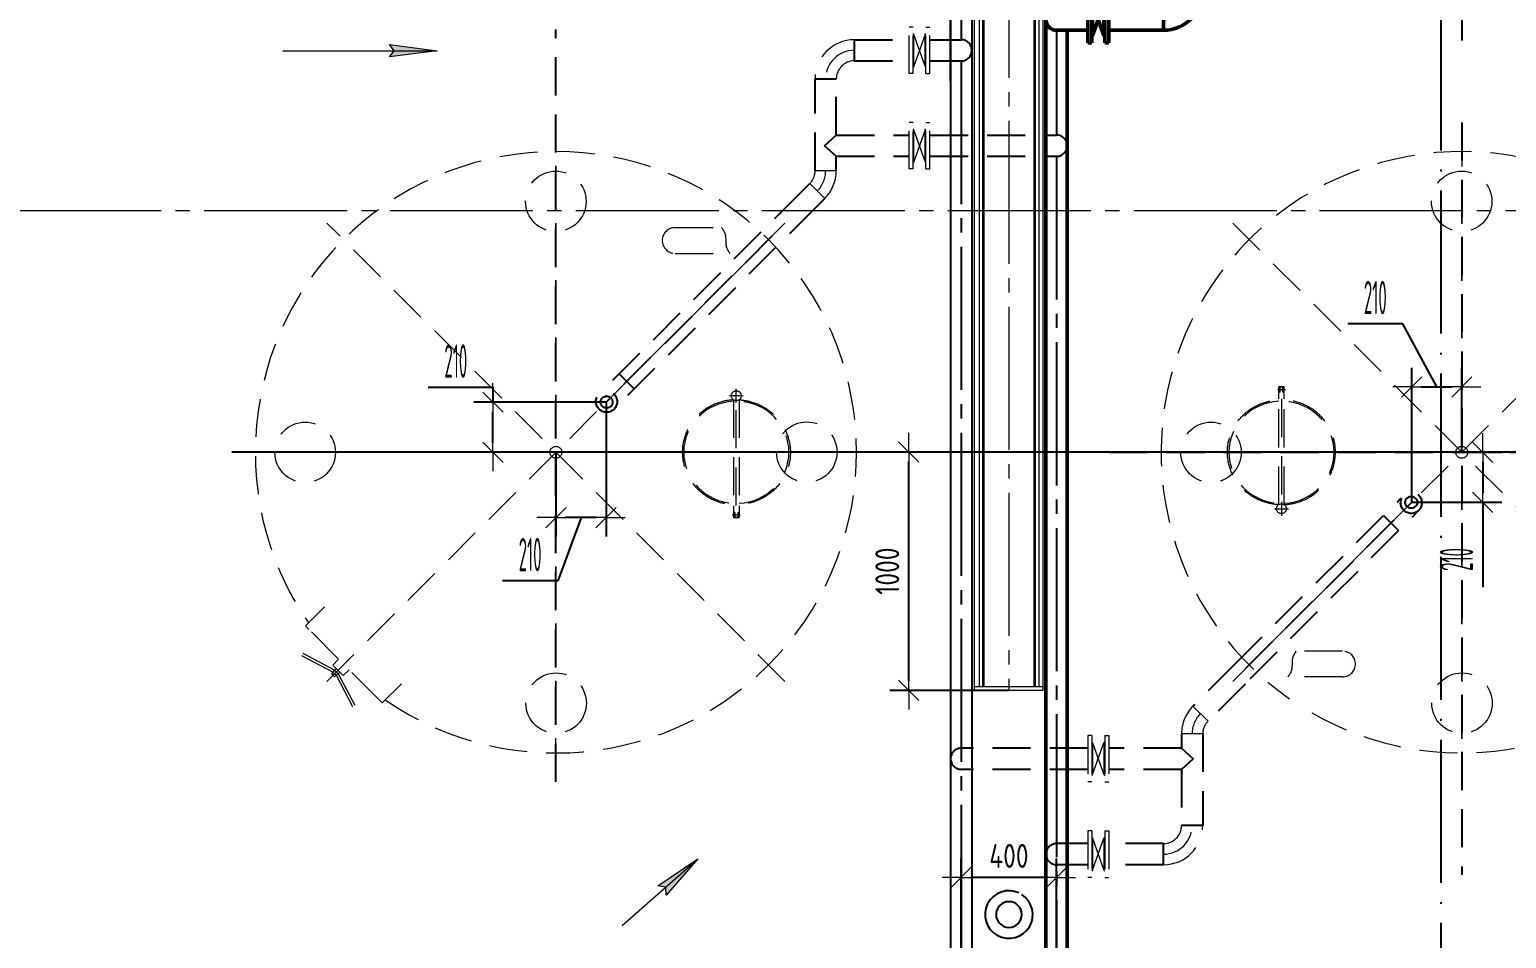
# Model space of a CAD drawing. Header units: millimetres. Extents: x -1731 to 4659, y 0 to 4165.
# Drawn here: x 263.1 to 418, y 238.2 to 333.5 of the extents above; entities that cross this region are included whole.
import ezdxf

# ---------------------------------------------------------------- set-up
doc = ezdxf.new("R2010")
doc.units = ezdxf.units.MM
for name, pattern in [('K5LT32768', [508, 317.5, -63.5, 63.5, -63.5]), ('K5LT32770', [19.2, 15, -2, 0.2, -2]), ('K5LT32776', [0]), ('K5LT32780', [0]), ('K5LT32815', [0]), ('K5LT_AXLED', [19.5, 15, -1.5, 1.5, -1.5]), ('K5LT_DASHED', [6, 4, -2]), ('K5LT_REINFORCED', [0]), ('K5LT_THIN', [0]), ('K5LT_THIN_INCLUDED_TO_HATCHING', [0])]:
    doc.linetypes.add(name, pattern=pattern)
doc.layers.add('Системный слой', color=7, linetype='Continuous')
doc.styles.add('KDIMTEXTSTYLE', font='GOST_AU.SHX', dxfattribs={"width": 0.96, "oblique": 15, "height": 5})
doc.dimstyles.new('KDIMSTYLE (0.03)', dxfattribs={"dimtxt": 5, "dimasz": 1, "dimexe": 2, "dimexo": 0, "dimgap": 1, "dimtad": 1, "dimlfac": 40, "dimtxsty": 'KDIMTEXTSTYLE', "dimsah": 1, "dimcen": 0, "dimdle": 1, "dimadec": 0, "dimazin": 0, "dimtfac": 0.667, "dimtmove": 0, "dimatfit": 3, "dimfxl": 1, "dimtvp": 1, "dimtolj": 1, "dimtzin": 0, "dimarcsym": 0})

# ---------------------------------------------------------------- blocks, each defined once
blk = doc.blocks.new('U230')
at = {"layer": 'Системный слой', "color": 7, "linetype": 'K5LT32815', "lineweight": 5}
for p, q in [((430.26, 283.3), (430.26, 362.52)), ((430.74, 362.52), (430.74, 283.72)), ((431.11, 362.52), (431.11, 283.72)), ((431.24, 362.52), (431.24, 283.72)), ((436.49, 362.52), (436.49, 283.72)), ((436.61, 362.52), (436.61, 283.72)), ((436.99, 362.52), (436.99, 283.72)), ((437.46, 283.3), (437.46, 362.52))]:
    blk.add_line(p, q, dxfattribs=at)
at = {"layer": 'Системный слой', "color": 30, "linetype": 'K5LT_AXLED', "lineweight": 13, "true_color": 0xff8000}
blk.add_line((433.86, 362.52), (433.86, 283.3), dxfattribs=at)
at = {"layer": 'Системный слой', "color": 7, "linetype": 'K5LT_THIN', "lineweight": 13}
blk.add_line((430.26, 283.72), (437.46, 283.72), dxfattribs=at)
at = {"layer": 'Системный слой', "color": 7, "linetype": 'K5LT_THIN_INCLUDED_TO_HATCHING', "lineweight": 13}
blk.add_line((437.46, 283.3), (430.26, 283.3), dxfattribs=at)
blk = doc.blocks.new('U229')
at = {"layer": 'Системный слой'}
blk.add_blockref('U230', (0, 0), dxfattribs=at)
blk = doc.blocks.new('U268')
at = {"layer": 'Системный слой', "color": 7, "linetype": 'K5LT_DASHED', "lineweight": 13}
blk.add_circle((507.67, 308.29), 3.17, dxfattribs=at)
blk = doc.blocks.new('U269')
at = {"layer": 'Системный слой', "color": 7, "linetype": 'K5LT_DASHED', "lineweight": 13}
blk.add_circle((481.35, 334.58), 3.17, dxfattribs=at)
blk = doc.blocks.new('U270')
at = {"layer": 'Системный слой', "color": 7, "linetype": 'K5LT_DASHED', "lineweight": 13}
blk.add_circle((455.06, 308.26), 3.17, dxfattribs=at)
blk = doc.blocks.new('U271')
at = {"layer": 'Системный слой', "color": 7, "linetype": 'K5LT_DASHED', "lineweight": 13}
blk.add_circle((481.38, 281.97), 3.17, dxfattribs=at)
blk = doc.blocks.new('U267')
at = {"layer": 'Системный слой'}
for name in ['U269', 'U270', 'U268', 'U271']:
    blk.add_blockref(name, (0, 0), dxfattribs=at)
blk = doc.blocks.new('U266')
at = {"layer": 'Системный слой', "color": 7, "linetype": 'K5LT_DASHED', "lineweight": 13}
for p, q in [((481.36, 342.24), (481.36, 274.31)), ((504.2, 331.51), (502.47, 334.79)), ((504.43, 331.66), (502.72, 334.92)), ((497.56, 332.55), (499.58, 334.56)), ((499.58, 334.56), (499.95, 334.19)), ((499.95, 334.19), (507.28, 326.86)), ((505.38, 332.29), (457.35, 284.25)), ((457.35, 332.29), (505.38, 284.25)), ((503.06, 331.07), (503.68, 331.69)), ((504.78, 330.59), (503.68, 331.69)), ((504.02, 331.34), (504.2, 331.51)), ((504.2, 331.51), (504.43, 331.66)), ((504.6, 331.11), (504.2, 331.51)), ((504.43, 331.66), (504.6, 331.83)), ((504.43, 331.66), (504.75, 331.34)), ((504.92, 331.51), (504.6, 331.83)), ((504.75, 331.34), (504.92, 331.51)), ((503.97, 331.39), (504.23, 331.14)), ((504.16, 329.97), (504.78, 330.59)), ((504.48, 330.88), (504.23, 331.14)), ((504.43, 330.93), (504.6, 331.11)), ((504.6, 331.11), (504.75, 331.34)), ((504.6, 331.11), (507.88, 329.38)), ((504.75, 331.34), (508.01, 329.63)), ((507.65, 326.49), (507.28, 326.86)), ((505.64, 324.47), (507.65, 326.49)), ((462.88, 314.83), (462.05, 314.83)), ((462.74, 315.13), (462.16, 315.13)), ((462.16, 313.88), (462.16, 315.13)), ((462.2, 314.58), (462.2, 315.09)), ((462.2, 315.09), (462.3, 315.09)), ((462.3, 314.58), (462.2, 314.58)), ((462.3, 314.58), (462.3, 315.09)), ((462.55, 315.09), (462.35, 315.09)), ((462.59, 314.58), (462.59, 315.09)), ((462.7, 315.09), (462.59, 315.09)), ((462.59, 314.58), (462.7, 314.58)), ((462.7, 314.58), (462.7, 315.09)), ((462.74, 313.88), (462.74, 315.13)), ((462.16, 302.78), (462.16, 313.88)), ((462.45, 313.86), (462.45, 302.69)), ((462.74, 302.78), (462.74, 313.88)), ((444.15, 308.27), (515.33, 308.27)), ((461.72, 302.35), (463.18, 302.35)), ((462.45, 303.08), (462.45, 301.62))]:
    blk.add_line(p, q, dxfattribs=at)
for centre, radius in [((481.36, 308.27), 0.625), ((462.45, 302.35), 0.516)]:
    blk.add_circle(centre, radius, dxfattribs=at)
for start, end in [(55.4285, 235.067), (240.096, 34.5715)]:
    blk.add_arc((481.36, 308.27), 31.53, start, end, dxfattribs=at)
for start_param, end_param in [(1.623142, 4.660044), (4.764734, 7.801636)]:
    blk.add_ellipse((462.45, 308.27), major_axis=(5.52, 0), ratio=0.970017, start_param=start_param, end_param=end_param, dxfattribs=at)
for points in [[(462.15, 302.78), (461.78, 302.8), (461.41, 302.86), (460.44, 303.1), (459.85, 303.35), (458.8, 304.02), (458.33, 304.45), (457.56, 305.42), (457.26, 305.98), (456.87, 307.14), (456.77, 307.76), (456.79, 308.99), (456.91, 309.6), (457.35, 310.75), (457.67, 311.29), (458.47, 312.24), (458.95, 312.65), (460.03, 313.29), (460.63, 313.52), (461.54, 313.71), (461.85, 313.75), (462.15, 313.77)], [(462.74, 302.78), (463.12, 302.8), (463.49, 302.86), (464.46, 303.1), (465.05, 303.35), (466.1, 304.02), (466.57, 304.45), (467.34, 305.42), (467.63, 305.98), (468.03, 307.14), (468.12, 307.76), (468.1, 308.99), (467.98, 309.6), (467.55, 310.75), (467.23, 311.29), (466.43, 312.24), (465.94, 312.65), (464.86, 313.29), (464.27, 313.52), (463.35, 313.71), (463.05, 313.75), (462.74, 313.77)]]:
    blk.add_open_spline(points, degree=3, knots=[0, 0, 0, 0, 0.0650277, 0.0650277, 0.1752287, 0.1752287, 0.2854298, 0.2854298, 0.3956308, 0.3956308, 0.5058319, 0.5058319, 0.6160329, 0.6160329, 0.726234, 0.726234, 0.836435, 0.836435, 0.9466361, 0.9466361, 1, 1, 1, 1], dxfattribs=at)
at = {"layer": 'Системный слой'}
blk.add_blockref('U267', (0, 0), dxfattribs=at)
blk = doc.blocks.new('U265')
at = {"layer": 'Системный слой', "color": 7, "linetype": 'K5LT_DASHED', "lineweight": 13}
for p, q in [((481.36, 278.27), (481.36, 338.27)), ((511.36, 308.27), (451.36, 308.27))]:
    blk.add_line(p, q, dxfattribs=at)
at = {"layer": 'Системный слой'}
blk.add_blockref('U266', (0, 0), dxfattribs=at)
blk = doc.blocks.new('U272')
at = {"layer": 'Системный слой', "color": 7, "linetype": 'K5LT_DASHED', "lineweight": 13}
for p, q in [((454.75, 280.08), (453.17, 281.66)), ((454.19, 278.75), (451.97, 278.75))]:
    blk.add_line(p, q, dxfattribs=at)
for radius in [4.11, 3, 1.89]:
    blk.add_arc((456.08, 278.75), radius, 135, 180, dxfattribs=at)
blk = doc.blocks.new('U273')
at = {"layer": 'Системный слой', "color": 7, "linetype": 'K5LT_DASHED', "lineweight": 13}
for p, q in [((442.57, 268.57), (442.15, 268.57)), ((442.15, 268.57), (442.15, 263.7)), ((442.15, 268.4), (442.15, 267.85)), ((442.57, 268.57), (442.57, 263.7)), ((443.91, 268.57), (443.91, 263.7)), ((443.91, 268.57), (444.33, 268.57)), ((444.33, 268.57), (444.33, 263.7)), ((444.33, 268.4), (444.33, 267.85)), ((442.65, 267.8), (442.57, 267.91)), ((442.65, 267.8), (443.83, 264.47)), ((442.65, 264.47), (443.83, 267.8)), ((442.65, 267.8), (442.65, 264.47)), ((443.83, 267.8), (443.91, 267.91)), ((443.83, 267.8), (443.83, 264.47)), ((442.57, 263.7), (442.15, 263.7)), ((442.65, 264.47), (442.57, 264.36)), ((443.83, 264.47), (443.91, 264.36)), ((443.91, 263.7), (444.33, 263.7))]:
    blk.add_line(p, q, dxfattribs=at)
blk = doc.blocks.new('U274')
at = {"layer": 'Системный слой', "color": 7, "linetype": 'K5LT_DASHED', "lineweight": 13}
for p, q in [((451.97, 269.13), (454.19, 269.13)), ((450.08, 267.25), (450.08, 265.02))]:
    blk.add_line(p, q, dxfattribs=at)
for radius in [3, 4.11, 1.89]:
    blk.add_arc((450.08, 269.13), radius, 270, 0, dxfattribs=at)
blk = doc.blocks.new('U275')
at = {"layer": 'Системный слой', "color": 7, "linetype": 'K5LT_DASHED', "lineweight": 13}
for p, q in [((442.57, 278.57), (442.15, 278.57)), ((442.15, 278.57), (442.15, 273.7)), ((442.15, 278.4), (442.15, 277.85)), ((442.57, 278.57), (442.57, 273.7)), ((442.65, 277.8), (442.57, 277.91)), ((442.65, 277.8), (443.83, 274.47)), ((442.65, 274.47), (443.83, 277.8)), ((442.65, 277.8), (442.65, 274.47)), ((443.83, 277.8), (443.91, 277.91)), ((443.83, 277.8), (443.83, 274.47)), ((443.91, 278.57), (443.91, 273.7)), ((443.91, 278.57), (444.33, 278.57)), ((444.33, 278.57), (444.33, 273.7)), ((444.33, 278.4), (444.33, 277.85)), ((442.65, 274.47), (442.57, 274.36)), ((443.83, 274.47), (443.91, 274.36)), ((442.57, 273.7), (442.15, 273.7)), ((443.91, 273.7), (444.33, 273.7))]:
    blk.add_line(p, q, dxfattribs=at)
blk = doc.blocks.new('U279')
at = {"layer": 'Системный слой', "color": 7, "linetype": 'K5LT_DASHED', "lineweight": 13}
blk.add_circle((360.06, 308.26), 3.17, dxfattribs=at)
blk = doc.blocks.new('U280')
at = {"layer": 'Системный слой', "color": 7, "linetype": 'K5LT_DASHED', "lineweight": 13}
blk.add_circle((386.38, 281.97), 3.17, dxfattribs=at)
blk = doc.blocks.new('U281')
at = {"layer": 'Системный слой', "color": 7, "linetype": 'K5LT_DASHED', "lineweight": 13}
blk.add_circle((412.67, 308.29), 3.17, dxfattribs=at)
blk = doc.blocks.new('U282')
at = {"layer": 'Системный слой', "color": 7, "linetype": 'K5LT_DASHED', "lineweight": 13}
blk.add_circle((386.35, 334.58), 3.17, dxfattribs=at)
blk = doc.blocks.new('U278')
at = {"layer": 'Системный слой'}
for name in ['U282', 'U279', 'U281', 'U280']:
    blk.add_blockref(name, (0, 0), dxfattribs=at)
blk = doc.blocks.new('U277')
at = {"layer": 'Системный слой', "color": 7, "linetype": 'K5LT_DASHED', "lineweight": 13}
for p, q in [((386.36, 274.31), (386.36, 342.24)), ((362.35, 284.25), (410.38, 332.29)), ((410.38, 284.25), (362.35, 332.29)), ((405.28, 313.47), (405.28, 314.93)), ((406.01, 314.2), (404.55, 314.2)), ((404.99, 313.77), (404.99, 302.67)), ((405.28, 302.69), (405.28, 313.86)), ((405.57, 313.77), (405.57, 302.67)), ((423.58, 308.27), (352.4, 308.27)), ((404.99, 302.67), (404.99, 301.42)), ((405.57, 302.67), (405.57, 301.42)), ((404.85, 301.72), (405.68, 301.72)), ((404.99, 301.42), (405.57, 301.42)), ((405.14, 301.97), (405.03, 301.97)), ((405.03, 301.97), (405.03, 301.46)), ((405.03, 301.46), (405.14, 301.46)), ((405.14, 301.97), (405.14, 301.46)), ((405.18, 301.46), (405.38, 301.46)), ((405.43, 301.97), (405.43, 301.46)), ((405.43, 301.97), (405.53, 301.97)), ((405.53, 301.46), (405.43, 301.46)), ((405.53, 301.97), (405.53, 301.46)), ((362.09, 292.07), (360.08, 290.06)), ((360.08, 290.06), (360.45, 289.69)), ((367.78, 282.36), (360.45, 289.69)), ((362.98, 285.21), (359.72, 286.92)), ((363.13, 285.44), (359.85, 287.17)), ((363.57, 286.58), (362.95, 285.96)), ((362.98, 285.21), (362.81, 285.04)), ((362.81, 285.04), (363.13, 284.72)), ((362.95, 285.96), (364.05, 284.86)), ((363.13, 285.44), (362.98, 285.21)), ((363.3, 284.89), (362.98, 285.21)), ((363.3, 285.62), (363.13, 285.44)), ((363.13, 285.44), (363.53, 285.04)), ((363.25, 285.67), (363.5, 285.41)), ((363.53, 285.04), (363.3, 284.89)), ((363.76, 285.16), (363.5, 285.41)), ((363.71, 285.21), (363.53, 285.04)), ((363.53, 285.04), (365.26, 281.76)), ((364.67, 285.47), (364.05, 284.86)), ((363.3, 284.89), (363.13, 284.72)), ((363.3, 284.89), (365.01, 281.63)), ((370.17, 284), (368.15, 281.99)), ((368.15, 281.99), (367.78, 282.36))]:
    blk.add_line(p, q, dxfattribs=at)
for centre, radius in [((405.28, 314.2), 0.516), ((386.36, 308.27), 0.625)]:
    blk.add_circle(centre, radius, dxfattribs=at)
blk.add_arc((386.36, 308.27), 31.53, 235.4285, 214.5716, dxfattribs=at)
for start_param, end_param in [(4.764734, 7.801636), (1.623142, 4.660044)]:
    blk.add_ellipse((405.28, 308.27), major_axis=(-5.52, 0), ratio=0.970017, start_param=start_param, end_param=end_param, dxfattribs=at)
for points in [[(404.99, 313.77), (404.61, 313.75), (404.24, 313.69), (403.27, 313.45), (402.68, 313.2), (401.63, 312.52), (401.16, 312.1), (400.39, 311.12), (400.1, 310.57), (399.7, 309.41), (399.6, 308.79), (399.63, 307.56), (399.75, 306.95), (400.18, 305.8), (400.5, 305.26), (401.3, 304.31), (401.79, 303.9), (402.86, 303.26), (403.46, 303.03), (404.38, 302.84), (404.68, 302.8), (404.99, 302.78)], [(405.58, 313.77), (405.95, 313.75), (406.32, 313.69), (407.29, 313.45), (407.88, 313.2), (408.93, 312.52), (409.4, 312.1), (410.17, 311.12), (410.47, 310.57), (410.86, 309.41), (410.96, 308.79), (410.94, 307.56), (410.82, 306.95), (410.38, 305.8), (410.06, 305.26), (409.26, 304.31), (408.78, 303.9), (407.7, 303.26), (407.1, 303.03), (406.19, 302.84), (405.88, 302.8), (405.58, 302.78)]]:
    blk.add_open_spline(points, degree=3, knots=[0, 0, 0, 0, 0.0650277, 0.0650277, 0.1752287, 0.1752287, 0.2854298, 0.2854298, 0.3956308, 0.3956308, 0.5058319, 0.5058319, 0.6160329, 0.6160329, 0.726234, 0.726234, 0.836435, 0.836435, 0.9466361, 0.9466361, 1, 1, 1, 1], dxfattribs=at)
at = {"layer": 'Системный слой'}
blk.add_blockref('U278', (0, 0), dxfattribs=at)
blk = doc.blocks.new('U276')
at = {"layer": 'Системный слой', "color": 7, "linetype": 'K5LT_DASHED', "lineweight": 13}
for p, q in [((386.36, 338.27), (386.36, 278.27)), ((356.36, 308.27), (416.36, 308.27))]:
    blk.add_line(p, q, dxfattribs=at)
at = {"layer": 'Системный слой'}
blk.add_blockref('U277', (0, 0), dxfattribs=at)
blk = doc.blocks.new('U283')
at = {"layer": 'Системный слой', "color": 7, "linetype": 'K5LT_DASHED', "lineweight": 13}
for p, q in [((413.54, 337.8), (415.76, 337.8)), ((412.98, 336.47), (414.56, 334.89))]:
    blk.add_line(p, q, dxfattribs=at)
for radius in [1.89, 3, 4.11]:
    blk.add_arc((411.65, 337.8), radius, 315, 0, dxfattribs=at)
blk = doc.blocks.new('U284')
at = {"layer": 'Системный слой', "color": 7, "linetype": 'K5LT_DASHED', "lineweight": 13}
for p, q in [((423.4, 347.98), (423.4, 352.85)), ((423.82, 352.85), (423.4, 352.85)), ((423.82, 347.98), (423.82, 352.85)), ((423.9, 352.08), (423.82, 352.19)), ((425.08, 348.75), (423.9, 352.08)), ((425.08, 352.08), (423.9, 348.75)), ((423.9, 348.75), (423.9, 352.08)), ((425.08, 352.08), (425.16, 352.19)), ((425.08, 348.75), (425.08, 352.08)), ((425.16, 347.98), (425.16, 352.85)), ((425.16, 352.85), (425.58, 352.85)), ((425.58, 347.98), (425.58, 352.85)), ((423.4, 348.15), (423.4, 348.7)), ((423.9, 348.75), (423.82, 348.64)), ((425.08, 348.75), (425.16, 348.64)), ((425.58, 348.15), (425.58, 348.7)), ((423.82, 347.98), (423.4, 347.98)), ((425.16, 347.98), (425.58, 347.98))]:
    blk.add_line(p, q, dxfattribs=at)
blk = doc.blocks.new('U285')
at = {"layer": 'Системный слой', "color": 7, "linetype": 'K5LT_DASHED', "lineweight": 13}
for p, q in [((417.65, 349.3), (417.65, 351.53)), ((415.76, 347.42), (413.54, 347.42))]:
    blk.add_line(p, q, dxfattribs=at)
for radius in [4.11, 3, 1.89]:
    blk.add_arc((417.65, 347.42), radius, 90, 180, dxfattribs=at)
blk = doc.blocks.new('U286')
at = {"layer": 'Системный слой', "color": 7, "linetype": 'K5LT_DASHED', "lineweight": 13}
for p, q in [((423.4, 337.98), (423.4, 342.85)), ((423.82, 342.85), (423.4, 342.85)), ((423.82, 337.98), (423.82, 342.85)), ((425.16, 337.98), (425.16, 342.85)), ((425.16, 342.85), (425.58, 342.85)), ((425.58, 337.98), (425.58, 342.85)), ((423.9, 342.08), (423.82, 342.19)), ((425.08, 338.75), (423.9, 342.08)), ((425.08, 342.08), (423.9, 338.75)), ((423.9, 338.75), (423.9, 342.08)), ((425.08, 342.08), (425.16, 342.19)), ((425.08, 338.75), (425.08, 342.08)), ((423.4, 338.15), (423.4, 338.7)), ((423.82, 337.98), (423.4, 337.98)), ((423.9, 338.75), (423.82, 338.64)), ((425.08, 338.75), (425.16, 338.64)), ((425.16, 337.98), (425.58, 337.98)), ((425.58, 338.15), (425.58, 338.7))]:
    blk.add_line(p, q, dxfattribs=at)
blk = doc.blocks.new('U293')
at = {"layer": 'Системный слой', "color": 200, "linetype": 'K5LT32780', "lineweight": 50, "true_color": 0xbf00ff}
for p, q in [((442.57, 356.07), (442.15, 356.07)), ((442.15, 356.07), (442.15, 351.2)), ((442.15, 355.9), (442.15, 355.35)), ((442.57, 356.07), (442.57, 351.2)), ((442.65, 355.3), (442.57, 355.41)), ((442.65, 355.3), (443.83, 351.97)), ((442.65, 351.97), (443.83, 355.3)), ((442.65, 355.3), (442.65, 351.97)), ((443.83, 355.3), (443.91, 355.41)), ((443.83, 355.3), (443.83, 351.97)), ((443.91, 356.07), (443.91, 351.2)), ((443.91, 356.07), (444.33, 356.07)), ((444.33, 356.07), (444.33, 351.2)), ((444.33, 355.9), (444.33, 355.35)), ((442.65, 351.97), (442.57, 351.86)), ((443.83, 351.97), (443.91, 351.86)), ((442.57, 351.2), (442.15, 351.2)), ((443.91, 351.2), (444.33, 351.2))]:
    blk.add_line(p, q, dxfattribs=at)
blk = doc.blocks.new('U294')
at = {"layer": 'Системный слой', "color": 200, "linetype": 'K5LT32780', "lineweight": 50, "true_color": 0xbf00ff}
for p, q in [((451.97, 356.63), (454.19, 356.63)), ((450.08, 354.75), (450.08, 352.52))]:
    blk.add_line(p, q, dxfattribs=at)
at = {"layer": 'Системный слой', "color": 30, "linetype": 'K5LT_AXLED', "lineweight": 13, "true_color": 0xff8000}
blk.add_arc((450.08, 356.63), 3, 270, 0, dxfattribs=at)
at = {"layer": 'Системный слой', "color": 200, "linetype": 'K5LT32780', "lineweight": 50, "true_color": 0xbf00ff}
for radius in [4.11, 1.89]:
    blk.add_arc((450.08, 356.63), radius, 270, 0, dxfattribs=at)
blk = doc.blocks.new('U290')
at = {"layer": 'Системный слой', "color": 200, "linetype": 'K5LT32780', "lineweight": 50, "true_color": 0xbf00ff}
for p, q in [((437.75, 362.52), (437.75, 232.12)), ((450.08, 352.52), (450.08, 354.75)), ((442.15, 352.52), (438.86, 352.52)), ((439.98, 352.52), (439.98, 238.12)), ((450.08, 352.52), (444.33, 352.52))]:
    blk.add_line(p, q, dxfattribs=at)
blk.add_arc((438.86, 353.63), 1.11, 90, 270, dxfattribs=at)
at = {"layer": 'Системный слой'}
for name in ['U294', 'U293']:
    blk.add_blockref(name, (0, 0), dxfattribs=at)
blk = doc.blocks.new('U372')
at = {"layer": 'Системный слой', "color": 7, "linetype": 'K5LT_DASHED', "lineweight": 13}
for p, q in [((403.73, 331.83), (403.76, 331.79)), ((403.76, 331.79), (403.79, 331.74)), ((403.79, 331.74), (403.82, 331.7)), ((403.82, 331.7), (403.85, 331.66)), ((403.85, 331.66), (403.88, 331.61)), ((403.88, 331.61), (403.91, 331.57)), ((403.91, 331.57), (403.93, 331.53)), ((403.93, 331.53), (403.96, 331.48)), ((403.96, 331.48), (403.98, 331.44)), ((403.98, 331.44), (404.01, 331.39)), ((404.01, 331.39), (404.03, 331.35)), ((404.03, 331.35), (404.05, 331.3)), ((404.05, 331.3), (404.07, 331.25)), ((404.07, 331.25), (404.08, 331.21)), ((404.08, 331.21), (404.1, 331.16)), ((404.1, 331.16), (404.11, 331.11)), ((404.11, 331.11), (404.12, 331.06)), ((404.12, 331.06), (404.13, 331.01)), ((404.13, 331.01), (404.14, 330.96)), ((404.14, 330.96), (404.15, 330.91)), ((404.15, 330.91), (404.15, 330.86)), ((404.15, 330.86), (404.16, 330.81)), ((404.16, 330.81), (404.16, 330.76)), ((404.16, 330.76), (404.16, 330.71)), ((404.16, 330.71), (404.17, 330.65)), ((404.17, 330.65), (404.17, 330.6)), ((404.17, 330.6), (404.17, 330.55)), ((404.17, 330.55), (404.17, 330.5)), ((404.17, 330.5), (404.17, 330.45)), ((404.17, 330.45), (404.17, 330.39)), ((404.17, 330.39), (404.17, 330.34)), ((404.17, 330.34), (404.17, 330.29)), ((404.17, 330.29), (404.17, 330.24)), ((404.17, 330.24), (404.18, 330.18)), ((404.18, 330.18), (404.18, 330.13)), ((404.18, 330.13), (404.18, 330.08)), ((404.18, 330.08), (404.19, 330.03)), ((404.19, 330.03), (404.2, 329.98)), ((404.2, 329.98), (404.21, 329.93)), ((404.21, 329.93), (404.22, 329.88)), ((404.22, 329.88), (404.23, 329.83)), ((404.23, 329.83), (404.24, 329.79)), ((404.24, 329.79), (404.26, 329.74)), ((404.26, 329.74), (404.28, 329.69)), ((404.28, 329.69), (404.29, 329.65)), ((404.29, 329.65), (404.31, 329.6)), ((404.31, 329.6), (404.34, 329.55)), ((404.34, 329.55), (404.36, 329.51)), ((404.36, 329.51), (404.38, 329.46)), ((404.38, 329.46), (404.41, 329.42)), ((404.41, 329.42), (404.44, 329.38)), ((404.44, 329.38), (404.46, 329.33)), ((404.46, 329.33), (404.49, 329.29)), ((404.49, 329.29), (404.52, 329.25)), ((404.52, 329.25), (404.55, 329.2)), ((404.55, 329.2), (404.58, 329.16)), ((404.58, 329.16), (404.61, 329.13))]:
    blk.add_line(p, q, dxfattribs=at)
blk = doc.blocks.new('U371')
at = {"layer": 'Системный слой', "color": 7, "linetype": 'K5LT_DASHED', "lineweight": 13}
for p, q in [((398.86, 331.83), (403.73, 331.83)), ((398.86, 329.13), (404.61, 329.13))]:
    blk.add_line(p, q, dxfattribs=at)
blk.add_arc((398.86, 330.48), 1.35, 90, 270, dxfattribs=at)
at = {"layer": 'Системный слой'}
blk.add_blockref('U372', (0, 0), dxfattribs=at)
blk = doc.blocks.new('U374')
at = {"layer": 'Системный слой', "color": 7, "linetype": 'K5LT_DASHED', "lineweight": 13}
for p, q in [((463.59, 286.56), (463.58, 286.5)), ((463.6, 286.61), (463.59, 286.56)), ((463.61, 286.65), (463.6, 286.61)), ((463.62, 286.7), (463.61, 286.65)), ((463.63, 286.75), (463.62, 286.7)), ((463.65, 286.8), (463.63, 286.75)), ((463.66, 286.85), (463.65, 286.8)), ((463.68, 286.89), (463.66, 286.85)), ((463.7, 286.94), (463.68, 286.89)), ((463.72, 286.98), (463.7, 286.94)), ((463.75, 287.03), (463.72, 286.98)), ((463.77, 287.07), (463.75, 287.03)), ((463.8, 287.12), (463.77, 287.07)), ((463.82, 287.16), (463.8, 287.12)), ((463.85, 287.21), (463.82, 287.16)), ((463.88, 287.25), (463.85, 287.21)), ((463.91, 287.29), (463.88, 287.25)), ((463.94, 287.34), (463.91, 287.29)), ((463.97, 287.38), (463.94, 287.34)), ((464, 287.42), (463.97, 287.38)), ((463.32, 285.01), (463.29, 284.97)), ((463.35, 285.06), (463.32, 285.01)), ((463.37, 285.1), (463.35, 285.06)), ((463.39, 285.15), (463.37, 285.1)), ((463.42, 285.19), (463.39, 285.15)), ((463.44, 285.24), (463.42, 285.19)), ((463.45, 285.29), (463.44, 285.24)), ((463.47, 285.33), (463.45, 285.29)), ((463.49, 285.38), (463.47, 285.33)), ((463.5, 285.43), (463.49, 285.38)), ((463.51, 285.48), (463.5, 285.43)), ((463.52, 285.53), (463.51, 285.48)), ((463.53, 285.58), (463.52, 285.53)), ((463.54, 285.63), (463.53, 285.58)), ((463.55, 285.73), (463.54, 285.68)), ((463.54, 285.68), (463.54, 285.63)), ((463.56, 285.83), (463.55, 285.78)), ((463.55, 285.78), (463.55, 285.73)), ((463.57, 286.3), (463.56, 286.25)), ((463.56, 286.25), (463.56, 286.2)), ((463.56, 286.2), (463.56, 286.14)), ((463.56, 286.14), (463.56, 286.09)), ((463.56, 286.09), (463.56, 286.04)), ((463.56, 286.04), (463.56, 285.99)), ((463.56, 285.99), (463.56, 285.93)), ((463.56, 285.93), (463.56, 285.88)), ((463.56, 285.88), (463.56, 285.83)), ((463.58, 286.45), (463.57, 286.4)), ((463.57, 286.4), (463.57, 286.35)), ((463.57, 286.35), (463.57, 286.3)), ((463.58, 286.5), (463.58, 286.45)), ((463.15, 284.75), (463.12, 284.72)), ((463.18, 284.8), (463.15, 284.75)), ((463.21, 284.84), (463.18, 284.8)), ((463.24, 284.88), (463.21, 284.84)), ((463.27, 284.93), (463.24, 284.88)), ((463.29, 284.97), (463.27, 284.93))]:
    blk.add_line(p, q, dxfattribs=at)
blk = doc.blocks.new('U373')
at = {"layer": 'Системный слой', "color": 7, "linetype": 'K5LT_DASHED', "lineweight": 13}
for p, q in [((468.86, 287.42), (464, 287.42)), ((468.86, 284.72), (463.12, 284.72))]:
    blk.add_line(p, q, dxfattribs=at)
blk.add_arc((468.86, 286.07), 1.35, 270, 90, dxfattribs=at)
at = {"layer": 'Системный слой'}
blk.add_blockref('U374', (0, 0), dxfattribs=at)
blk = doc.blocks.new('KDIMARROW_03')
at = {"layer": 'Системный слой', "color": 0, "linetype": 'K5LT_THIN', "lineweight": 13}
for p, q in [((-1.06, -1.06), (1.06, 1.06)), ((0, 0), (-1, 0)), ((0, 0), (2, 0))]:
    blk.add_line(p, q, dxfattribs=at)
blk = doc.blocks.new('D88')
at = {"layer": 'Defpoints', "color": 0, "transparency": 16777216}
for p in [(318.26, 376.7), (454.3, 376.7), (318.26, 289.23)]:
    blk.add_point(p, dxfattribs=at)
at = {"layer": 'Системный слой', "color": 0, "lineweight": -2, "transparency": 16777216}
for p, q in [((318.26, 376.7), (456.3, 376.7)), ((454.3, 290.23), (454.3, 375.7)), ((318.26, 289.23), (456.3, 289.23))]:
    blk.add_line(p, q, dxfattribs=at)
for p, rotation in [((454.3, 376.7), 90), ((454.3, 289.23), 270)]:
    blk.add_blockref('KDIMARROW_03', p, dxfattribs=dict(at, rotation=rotation))
at = {"layer": 'Системный слой', "color": 7, "lineweight": 25, "transparency": 16777216, "insert": (452.05, 332.96), "char_height": 5, "attachment_point": 5, "rotation": 90, "style": 'KDIMTEXTSTYLE'}
blk.add_mtext('\\A1;\\H2.5;\\W0.965;\\Q0;3499', dxfattribs=at)
blk = doc.blocks.new('D100')
at = {"layer": 'Defpoints', "color": 0, "transparency": 16777216}
for p in [(413.28, 296.05), (413.28, 289.2), (408.03, 283.95)]:
    blk.add_point(p, dxfattribs=at)
at = {"layer": 'Системный слой', "color": 0, "lineweight": -2, "transparency": 16777216}
for p, q in [((407.11, 302.68), (401.32, 302.68)), ((410.65, 296.05), (407.11, 302.68)), ((408.03, 283.95), (408.03, 298.05)), ((413.28, 289.2), (413.28, 298.05)), ((409.03, 296.05), (412.28, 296.05))]:
    blk.add_line(p, q, dxfattribs=at)
at = {"layer": 'Системный слой', "color": 0, "lineweight": -2, "transparency": 16777216, "rotation": 180}
blk.add_blockref('KDIMARROW_03', (408.03, 296.05), dxfattribs=at)
at = {"layer": 'Системный слой', "color": 0, "lineweight": -2, "transparency": 16777216}
blk.add_blockref('KDIMARROW_03', (413.28, 296.05), dxfattribs=at)
at = {"layer": 'Системный слой', "color": 7, "lineweight": 25, "transparency": 16777216, "insert": (404.21, 305.43), "char_height": 5, "attachment_point": 5, "style": 'KDIMTEXTSTYLE'}
blk.add_mtext('\\A1;\\H125.0;\\W0.665;\\Q0;\\H125.0;\\W0.665;\\Q0;\\Q0;\\W0.455;\\H3.50;210\\Q0;\\H125.00;', dxfattribs=at)
blk = doc.blocks.new('D101')
at = {"layer": 'Defpoints', "color": 0, "transparency": 16777216}
for p in [(413.28, 289.2), (407.98, 283.95), (415.47, 283.95)]:
    blk.add_point(p, dxfattribs=at)
at = {"layer": 'Системный слой', "color": 0, "lineweight": -2, "transparency": 16777216}
for p, q in [((413.28, 289.2), (417.47, 289.2)), ((415.47, 288.2), (415.47, 284.95)), ((407.98, 283.95), (417.47, 283.95)), ((415.47, 283.95), (415.47, 275.07))]:
    blk.add_line(p, q, dxfattribs=at)
for p, rotation in [((415.47, 289.2), 90), ((415.47, 283.95), 270)]:
    blk.add_blockref('KDIMARROW_03', p, dxfattribs=dict(at, rotation=rotation))
at = {"layer": 'Системный слой', "color": 7, "lineweight": 25, "transparency": 16777216, "insert": (412.72, 277.96), "char_height": 5, "attachment_point": 5, "rotation": 90, "style": 'KDIMTEXTSTYLE'}
blk.add_mtext('\\A1;\\H125.0;\\W0.665;\\Q0;\\H125.0;\\W0.665;\\Q0;\\Q0;\\W0.455;\\H3.50;210\\Q0;\\H125.00;', dxfattribs=at)
blk = doc.blocks.new('D102')
at = {"layer": 'Defpoints', "color": 0, "transparency": 16777216}
for p in [(323.53, 294.45), (318.28, 289.2), (318.28, 282.35)]:
    blk.add_point(p, dxfattribs=at)
at = {"layer": 'Системный слой', "color": 0, "lineweight": -2, "transparency": 16777216}
for p, q in [((323.53, 294.45), (323.53, 280.35)), ((318.28, 289.2), (318.28, 280.35)), ((320.91, 282.35), (318.47, 275.72)), ((322.53, 282.35), (319.28, 282.35)), ((318.47, 275.72), (312.68, 275.72))]:
    blk.add_line(p, q, dxfattribs=at)
at = {"layer": 'Системный слой', "color": 0, "lineweight": -2, "transparency": 16777216, "rotation": 180}
blk.add_blockref('KDIMARROW_03', (318.28, 282.35), dxfattribs=at)
at = {"layer": 'Системный слой', "color": 0, "lineweight": -2, "transparency": 16777216}
blk.add_blockref('KDIMARROW_03', (323.53, 282.35), dxfattribs=at)
at = {"layer": 'Системный слой', "color": 7, "lineweight": 25, "transparency": 16777216, "insert": (315.57, 278.47), "char_height": 5, "attachment_point": 5, "style": 'KDIMTEXTSTYLE'}
blk.add_mtext('\\A1;\\H125.0;\\W0.665;\\Q0;\\H125.0;\\W0.665;\\Q0;\\Q0;\\W0.455;\\H3.50;210\\Q0;\\H125.00;', dxfattribs=at)
blk = doc.blocks.new('D103')
at = {"layer": 'Defpoints', "color": 0, "transparency": 16777216}
for p in [(311.67, 294.45), (323.58, 294.45), (318.28, 289.2)]:
    blk.add_point(p, dxfattribs=at)
at = {"layer": 'Системный слой', "color": 0, "lineweight": -2, "transparency": 16777216}
for p, q in [((304.88, 296.01), (311.67, 296.01)), ((311.67, 296.01), (311.67, 294.45)), ((323.58, 294.45), (309.67, 294.45)), ((311.67, 290.2), (311.67, 293.45)), ((318.28, 289.2), (309.67, 289.2))]:
    blk.add_line(p, q, dxfattribs=at)
for p, rotation in [((311.67, 294.45), 90), ((311.67, 289.2), 270)]:
    blk.add_blockref('KDIMARROW_03', p, dxfattribs=dict(at, rotation=rotation))
at = {"layer": 'Системный слой', "color": 7, "lineweight": 25, "transparency": 16777216, "insert": (307.78, 298.76), "char_height": 5, "attachment_point": 5, "style": 'KDIMTEXTSTYLE'}
blk.add_mtext('\\A1;\\H125.0;\\W0.665;\\Q0;\\H125.0;\\W0.665;\\Q0;\\Q0;\\W0.455;\\H3.50;210\\Q0;\\H125.00;', dxfattribs=at)
blk = doc.blocks.new('U438')
at = {"layer": 'Системный слой'}
blk.add_hatch(color=7, dxfattribs=at).paths.add_polyline_path([(397.92, 261.83), (401.24, 265.63), (397.05, 262.82), (397.87, 262.66)])
at = {"layer": 'Системный слой', "color": 7, "linetype": 'K5LT_THIN', "lineweight": 13}
for p, q in [((393.3, 258.64), (401.24, 265.63)), ((397.05, 262.82), (401.24, 265.63)), ((401.24, 265.63), (397.92, 261.83)), ((397.87, 262.66), (397.05, 262.82)), ((397.92, 261.83), (397.87, 262.66))]:
    blk.add_line(p, q, dxfattribs=at)
blk = doc.blocks.new('D127')
at = {"layer": 'Defpoints', "color": 0, "transparency": 16777216}
for p in [(360.78, 244.62), (360.78, 235.31), (370.78, 234.61)]:
    blk.add_point(p, dxfattribs=at)
at = {"layer": 'Системный слой', "color": 0, "lineweight": -2, "transparency": 16777216}
for p, q in [((360.78, 235.31), (360.78, 246.62)), ((370.78, 234.61), (370.78, 246.62)), ((369.78, 244.62), (361.78, 244.62))]:
    blk.add_line(p, q, dxfattribs=at)
at = {"layer": 'Системный слой', "color": 0, "lineweight": -2, "transparency": 16777216, "rotation": 180}
blk.add_blockref('KDIMARROW_03', (360.78, 244.62), dxfattribs=at)
at = {"layer": 'Системный слой', "color": 0, "lineweight": -2, "transparency": 16777216}
blk.add_blockref('KDIMARROW_03', (370.78, 244.62), dxfattribs=at)
at = {"layer": 'Системный слой', "color": 7, "lineweight": 25, "transparency": 16777216, "insert": (365.78, 246.87), "char_height": 5, "attachment_point": 5, "style": 'KDIMTEXTSTYLE'}
blk.add_mtext('\\A1;\\H2.5;\\W0.965;\\Q0;400', dxfattribs=at)
blk = doc.blocks.new('D136')
at = {"layer": 'Defpoints', "color": 0, "transparency": 16777216}
for p in [(353.68, 289.23), (355.28, 289.23), (365.78, 264.23)]:
    blk.add_point(p, dxfattribs=at)
at = {"layer": 'Системный слой', "color": 0, "lineweight": -2, "transparency": 16777216}
for p, q in [((353.68, 289.23), (357.28, 289.23)), ((355.28, 265.23), (355.28, 288.23)), ((365.78, 264.23), (353.28, 264.23))]:
    blk.add_line(p, q, dxfattribs=at)
for p, rotation in [((355.28, 289.23), 90), ((355.28, 264.23), 270)]:
    blk.add_blockref('KDIMARROW_03', p, dxfattribs=dict(at, rotation=rotation))
at = {"layer": 'Системный слой', "color": 7, "lineweight": 25, "transparency": 16777216, "insert": (353.03, 276.73), "char_height": 5, "attachment_point": 5, "rotation": 90, "style": 'KDIMTEXTSTYLE'}
blk.add_mtext('\\A1;\\H2.5;\\W0.965;\\Q0;1000', dxfattribs=at)
blk = doc.blocks.new('U453')
at = {"layer": 'Системный слой'}
blk.add_hatch(color=7, dxfattribs=at).paths.add_polyline_path([(368.9, 351.03), (373.9, 350.38), (368.9, 349.72), (369.4, 350.37)])
at = {"layer": 'Системный слой', "color": 7, "linetype": 'K5LT_THIN', "lineweight": 13}
for p, q in [((357.71, 350.37), (373.9, 350.38)), ((369.4, 350.37), (368.9, 351.03)), ((368.9, 351.03), (373.9, 350.38)), ((373.9, 350.38), (368.9, 349.72)), ((368.9, 349.72), (369.4, 350.37))]:
    blk.add_line(p, q, dxfattribs=at)

msp = doc.modelspace()

# ---------------------------------------------------------------- linework, layer by layer
at = {"layer": 'Системный слой', "color": 8, "linetype": 'K5LT32770', "lineweight": 25}
msp.add_line((411.06475, 547.04146), (411.06475, 125.73051), dxfattribs=at)
at = {"layer": 'Системный слой', "color": 8, "linetype": 'K5LT32768', "lineweight": 25}
msp.add_line((413.28061, 411.2779), (413.28061, 332.37873), dxfattribs=at)
at = {"layer": 'Системный слой', "color": 8, "linetype": 'K5LT32776', "lineweight": 25}
for p, q in [((359.66812, 328.07036), (359.6681, 407.73069)), ((359.6681, 370.94741), (359.6681, 205.68051)), ((361.8931, 343.44751), (361.8931, 213.04412))]:
    msp.add_line(p, q, dxfattribs=at)
at = {"layer": 'Системный слой', "color": 8, "linetype": 'K5LT_AXLED', "lineweight": 25}
for p, q in [((360.7806, 343.44751), (360.7806, 332.45568)), ((370.7806, 333.44751), (370.7806, 322.45568)), ((360.7806, 330.23068), (360.7806, 205.86216)), ((370.7806, 320.23068), (370.7806, 197.88312))]:
    msp.add_line(p, q, dxfattribs=at)
at = {"layer": 'Системный слой', "color": 8, "linetype": 'K5LT_DASHED', "lineweight": 25}
for p, q in [((318.28058, 254.62528), (318.28056, 333.52445)), ((349.56483, 332.45566), (355.31486, 332.45568)), ((349.56483, 332.45566), (349.56483, 330.23066)), ((357.4988, 332.45568), (360.78058, 332.45568)), ((349.56483, 330.23066), (355.31486, 330.23068)), ((357.4988, 330.23068), (360.78058, 330.23068)), ((345.45233, 318.72849), (345.45233, 328.34316)), ((345.45233, 328.34316), (347.67733, 328.34316)), ((347.67733, 322.45566), (347.67733, 328.34316)), ((413.2806, 323.77788), (413.2806, 244.87871)), ((346.44949, 321.34316), (347.67733, 322.45566)), ((347.67733, 322.45566), (355.31486, 322.45568)), ((357.49881, 322.45568), (370.78059, 322.45568)), ((347.67733, 320.23066), (346.44949, 321.34316)), ((347.67733, 321.34316), (347.67733, 321.34316)), ((347.67733, 321.34316), (347.67733, 321.34316)), ((371.89309, 321.34318), (371.89308, 258.1725)), ((347.67733, 320.23066), (355.31486, 320.23068)), ((347.67733, 318.72849), (347.67733, 320.23066)), ((357.49881, 320.23068), (370.78059, 320.23068)), ((344.01561, 316.50994), (322.79721, 295.29153)), ((344.01561, 316.50994), (344.8995, 317.39383)), ((345.58893, 314.93663), (324.6596, 294.00729)), ((345.58893, 314.93663), (346.47281, 315.82052)), ((340.96934, 311.89036), (323.58387, 294.50487)), ((326.49185, 295.83954), (324.91853, 297.41285)), ((355.2806, 289.20158), (284.53057, 289.20157)), ((376.28058, 289.20159), (447.0306, 289.20158)), ((389.51297, 267.00728), (406.90157, 284.39588)), ((390.59182, 266.51281), (407.9773, 283.89829)), ((391.08628, 265.43396), (408.76395, 283.11163)), ((405.06932, 282.56363), (406.64263, 280.99031)), ((389.51297, 267.00728), (385.08835, 262.58265)), ((390.54554, 264.89323), (386.66166, 261.00934)), ((383.88383, 259.67468), (383.88383, 258.17251)), ((386.10883, 259.67468), (386.10883, 250.06001)), ((374.06236, 258.1725), (360.78058, 258.1725)), ((383.88383, 258.17251), (376.24631, 258.1725)), ((383.88383, 258.17251), (385.11167, 257.06001)), ((374.06236, 255.9475), (360.78058, 255.9475)), ((371.89308, 255.9475), (371.89308, 248.1725)), ((383.88383, 255.94751), (376.24631, 255.9475)), ((383.88383, 257.06001), (383.88383, 257.06001)), ((385.11167, 257.06001), (383.88383, 255.94751)), ((383.88383, 257.06001), (383.88383, 257.06001)), ((383.88383, 255.94751), (383.88383, 250.06001)), ((386.10883, 250.06001), (383.88383, 250.06001)), ((374.06236, 248.1725), (370.78058, 248.1725)), ((381.99633, 248.17251), (376.24631, 248.1725)), ((381.99633, 245.94751), (381.99632, 248.17251)), ((374.06236, 245.9475), (370.78058, 245.9475)), ((381.99633, 245.94751), (376.24631, 245.9475))]:
    msp.add_line(p, q, dxfattribs=at)
at = {"layer": 'Системный слой', "color": 8, "linetype": 'K5LT_AXLED', "lineweight": 13}
msp.add_line((491.37012, 314.49846), (96.27604, 314.49846), dxfattribs=at)
at = {"layer": 'Системный слой', "color": 8, "linetype": 'K5LT_THIN', "lineweight": 25}
for p, q in [((352.23387, 289.22657), (284.29556, 289.22657)), ((352.01471, 289.22658), (284.51471, 289.22656))]:
    msp.add_line(p, q, dxfattribs=at)
at = {"layer": 'Системный слой', "color": 8, "linetype": 'K5LT_DASHED', "lineweight": 25}
for centre, radius in [((323.58387, 294.50487), 1.1125), ((323.58967, 294.45488), 0.625), ((407.9773, 283.89829), 1.1125), ((407.97149, 283.94828), 0.625)]:
    msp.add_circle(centre, radius, dxfattribs=at)
for centre, start, end in [((360.78058, 331.34318), 269.9999988, 89.9999988), ((370.78059, 321.34318), 269.9999988, 89.9999988), ((360.78058, 257.06), 89.9999829, 269.9999829), ((370.78058, 247.06), 89.9999829, 269.9999829)]:
    msp.add_arc(centre, 1.1125, start, end, dxfattribs=at)
at = {"layer": 'Системный слой', "color": 8, "linetype": 'K5LT_REINFORCED', "lineweight": 25}
for radius, start, end in [(2.5, 65, 57.3167973), (1.35, 0.2790946, 359.7257457)]:
    msp.add_arc((365.78066, 240.72655), radius, start, end, dxfattribs=at)

# ---------------------------------------------------------------- block references
at = {"layer": 'Системный слой', "color": 8, "lineweight": 25}
for name in ['U229', 'U290', 'U284', 'U453', 'U285', 'U286', 'U276', 'U265', 'U283', 'U371', 'U373', 'U272', 'U275', 'U273', 'U274', 'U438']:
    msp.add_blockref(name, (-68.08436, -19.07309), dxfattribs=at)

# ---------------------------------------------------------------- dimensions: what is measured, and where the dimension line sits
for base, p1, p2, picture, middle in [((454.29788, 376.70156), (318.26471, 289.22657), (318.26495, 376.70156), 'D88', (454.29788, 332.96407)), ((355.2806, 289.22657), (365.7806, 264.22657), (353.68412, 289.22657), 'D136', (355.2806, 276.72657))]:
    dim = msp.add_linear_dim(base=base, p1=p1, p2=p2, angle=90, dimstyle='KDIMSTYLE (0.03)', override={"dimexo": 0, "dimpost": '\\H2.5;\\W0.965;\\Q0;<>', "dimblk1": 'KDIMARROW_03', "dimblk2": 'KDIMARROW_03', "dimse1": 0, "dimse2": 0, "dimclrt": 7, "dimtolj": 1}, dxfattribs=at)
    dim.commit()
    dim.dimension.update_dxf_attribs({"geometry": picture, "text_midpoint": middle, "dimtype": 160})
for base, p1, p2, picture, middle in [((413.28058, 296.05439), (408.02728, 283.94828), (413.28058, 289.20158), 'D100', (406.10973, 302.6829)), ((318.28058, 282.34877), (323.53389, 294.45488), (318.28058, 289.20158), 'D102', (317.46946, 275.72027))]:
    dim = msp.add_linear_dim(base=base, p1=p1, p2=p2, text='\\H125.0;\\W0.665;\\Q0;\\H125.0;\\W0.665;\\Q0;\\Q0;\\W0.455;\\H3.50;210\\Q0;\\H125.00;', dimstyle='KDIMSTYLE (0.03)', override={"dimexo": 0, "dimtoh": 1, "dimblk1": 'KDIMARROW_03', "dimblk2": 'KDIMARROW_03', "dimse1": 0, "dimse2": 0, "dimclrt": 7, "dimtmove": 1, "dimtolj": 1}, dxfattribs=at)
    dim.commit()
    dim.dimension.update_dxf_attribs({"geometry": picture, "text_midpoint": middle, "dimtype": 160})
for base, p1, p2, override, picture, middle in [((311.67164, 294.45487), (318.28057, 289.20157), (323.58387, 294.45487), {"dimexo": 0, "dimtoh": 1, "dimblk1": 'KDIMARROW_03', "dimblk2": 'KDIMARROW_03', "dimse1": 0, "dimse2": 0, "dimclrt": 7, "dimtmove": 1, "dimtolj": 1}, 'D103', (308.63874, 296.01378)), ((415.46571, 283.94829), (413.2806, 289.20159), (407.9773, 283.94829), {"dimexo": 0, "dimblk1": 'KDIMARROW_03', "dimblk2": 'KDIMARROW_03', "dimse1": 0, "dimse2": 0, "dimclrt": 7, "dimtolj": 1}, 'D101', (415.46571, 277.96105))]:
    dim = msp.add_linear_dim(base=base, p1=p1, p2=p2, angle=90, text='\\H125.0;\\W0.665;\\Q0;\\H125.0;\\W0.665;\\Q0;\\Q0;\\W0.455;\\H3.50;210\\Q0;\\H125.00;', dimstyle='KDIMSTYLE (0.03)', override=override, dxfattribs=at)
    dim.commit()
    dim.dimension.update_dxf_attribs({"geometry": picture, "text_midpoint": middle, "dimtype": 160})
dim = msp.add_linear_dim(base=(360.7806, 244.6225), p1=(370.7806, 234.61437), p2=(360.7806, 235.31378), dimstyle='KDIMSTYLE (0.03)', override={"dimexo": 0, "dimpost": '\\H2.5;\\W0.965;\\Q0;<>', "dimblk1": 'KDIMARROW_03', "dimblk2": 'KDIMARROW_03', "dimse1": 0, "dimse2": 0, "dimclrt": 7, "dimtolj": 1}, dxfattribs=at)
dim.commit()
dim.dimension.update_dxf_attribs({"geometry": 'D127', "text_midpoint": (365.7806, 244.6225), "dimtype": 160})

doc.saveas('drawing.dxf')
